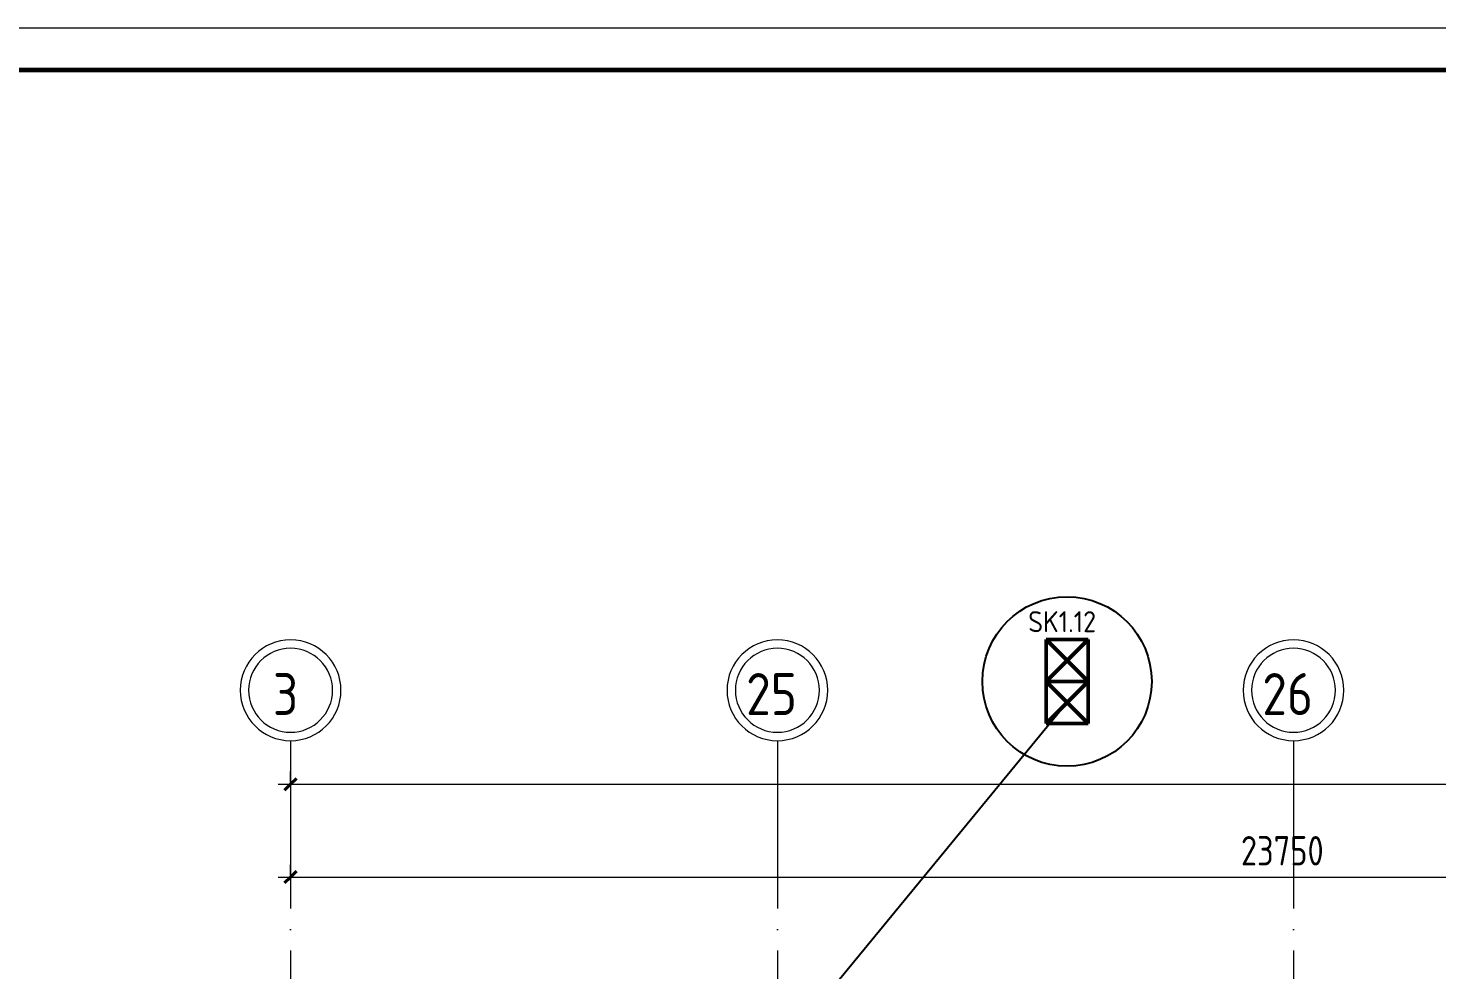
# Model space of a CAD drawing. Header units: millimetres. Extents: x -325553 to 627452, y -28539 to 738858.
# Drawn here: x -60843 to -44058, y 199736 to 210950 of the extents above; entities that cross this region are included whole.
import ezdxf

# ---------------------------------------------------------------- set-up
doc = ezdxf.new("R2010")
doc.units = ezdxf.units.MM
doc.set_wipeout_variables(frame=1)
doc.linetypes.add('ADSK_Линия сетки', pattern=[25, 20, -2.5, 0, -2.5])
doc.layers.add('000_доп.МДУ', color=7, linetype='Continuous')
doc.layers.add('Стены', color=194, linetype='Continuous')
for name, color, linetype, lineweight in [('Маркировка Не АУ', 7, 'Continuous', 25), ('НО СКУД', 7, 'Continuous', 50), ('Оси', 252, 'Continuous', 9), ('ОФ_рамка', 8, 'Continuous', 60), ('Размеры', 7, 'Continuous', 9)]:
    doc.layers.add(name, color=color, linetype=linetype, lineweight=lineweight)
doc.styles.add('GOST Common_2', font='', dxfattribs={"width": 0.9, "height": 250})
doc.styles.add('GOST Common_4', font='', dxfattribs={"height": 7})
doc.styles.add('ISOCPEUR', font='isocpeur.ttf', dxfattribs={"width": 0.9, "height": 350})
doc.styles.get('GOST Common_2').set_extended_font_data('GOST type B')
doc.styles.get('GOST Common_4').set_extended_font_data('GOST 2.304 type A')

# ---------------------------------------------------------------- blocks, each defined once
blk = doc.blocks.new('А0')
at = {"layer": 'ОФ_рамка', "color": 0, "linetype": 'Continuous', "lineweight": 5, "ltscale": 100}
blk.add_lwpolyline([(341068, -309617), (222168, -309617)], dxfattribs=at)
at = {"layer": 'ОФ_рамка', "color": 0, "linetype": 'Continuous', "ltscale": 100}
blk.add_lwpolyline([(340568, -310117), (224168, -310117)], dxfattribs=at)
blk = doc.blocks.new('1 этаж')
at = {"layer": 'Оси', "color": 251, "linetype": 'ADSK_Линия сетки', "ltscale": 100, "true_color": 0x636466}
for p, q in [((-58456, 32207), (-58456, 10956)), ((-52656, 32207), (-52656, 10956)), ((-46506, 32207), (-46506, 10956))]:
    blk.add_line(p, q, dxfattribs=at)
at = {"layer": 'Оси', "color": 251, "lineweight": 20, "true_color": 0x636466}
for centre, radius, start, end in [((-58456, 32807), 600, 0, 180), ((-52656, 32807), 600, 0, 180), ((-46506, 32807), 600, 0, 180), ((-58456, 32807), 500, 0, 180), ((-52656, 32807), 500, 0, 180), ((-46506, 32807), 500, 0, 180), ((-58456, 32807), 600, 180, 0), ((-58456, 32807), 500, 180, 0), ((-52656, 32807), 600, 180, 0), ((-52656, 32807), 500, 180, 0), ((-46506, 32807), 600, 180, 0), ((-46506, 32807), 500, 180, 0)]:
    blk.add_arc(centre, radius, start, end, dxfattribs=at)
at = {"layer": 'Размеры', "color": 251, "lineweight": 20, "true_color": 0x636466}
for p, q in [((-58456, 31688), (-58456, 31838)), ((-58606, 31688), (-4706, 31688)), ((-58456, 31688), (-58456, 31638)), ((-58456, 30583), (-58456, 30733)), ((-58606, 30583), (-34706, 30583)), ((-58456, 30583), (-58456, 30533))]:
    blk.add_line(p, q, dxfattribs=at)
at = {"layer": 'Размеры', "color": 251, "lineweight": 40, "true_color": 0x636466}
for p, q in [((-58456, 31688), (-58385, 31758)), ((-58456, 31688), (-58527, 31617)), ((-58456, 30583), (-58527, 30513)), ((-58456, 30583), (-58385, 30654))]:
    blk.add_line(p, q, dxfattribs=at)
at = {"layer": 'Оси', "color": 251, "true_color": 0x636466, "style": 'GOST Common_2', "width": 0.9}
for s, p in [('3', (-58667, 32512)), ('25', (-53028, 32512)), ('26', (-46878, 32512))]:
    blk.add_text(s, height=500, dxfattribs=at).set_placement(p)
at = {"layer": 'Размеры', "color": 251, "lineweight": 20, "true_color": 0x636466, "insert": (-47133, 31071), "char_height": 350, "width": 1324.48, "attachment_point": 1, "line_spacing_factor": 1.022761, "style": 'GOST Common_4'}
blk.add_mtext('23750', dxfattribs=at)
blk = doc.blocks.new('тип 3')
at = {"color": 3}
blk.add_wipeout([(-201820, 375828), (-202820, 375828), (-202820, 376328), (-201820, 376328)], dxfattribs=at).dxf.layer = 'НО СКУД'
at = {"layer": 'НО СКУД', "color": 3}
for p, q in [((-202820, 376328), (-201820, 376328)), ((-202820, 375828), (-202820, 376328)), ((-202320, 376328), (-202820, 375828)), ((-202320, 375828), (-202820, 376328)), ((-202320, 376328), (-202320, 375828)), ((-201820, 376328), (-202320, 375828)), ((-201820, 375828), (-202320, 376328)), ((-201820, 376328), (-201820, 375828)), ((-201820, 375828), (-202820, 375828))]:
    blk.add_line(p, q, dxfattribs=at)
at = {"layer": 'НО СКУД', "color": 3, "ltscale": 30}
blk.add_line((-201820, 376328), (-201820, 375828), dxfattribs=at)

msp = doc.modelspace()

# ---------------------------------------------------------------- block references
at = {"layer": '000_доп.МДУ', "color": 7, "lineweight": 0}
msp.add_blockref('1 этаж', (740.6, 170258), dxfattribs=at)
at = {"layer": 'ОФ_рамка', "color": 0, "lineweight": -2}
msp.add_blockref('А0', (-308860.9, 520566.6), dxfattribs=at)

# ---------------------------------------------------------------- next in the draw order: block references
at = {"layer": 'Стены', "color": 1, "rotation": 90}
msp.add_blockref('тип 3', (327614, 405489.7), dxfattribs=at)

# ---------------------------------------------------------------- next in the draw order: texts
at = {"layer": 'Маркировка Не АУ', "insert": (-48522.7, 203882), "char_height": 250, "width": 1035.25, "attachment_point": 5, "style": 'ISOCPEUR', "bg_fill": 3, "box_fill_scale": 1, "bg_fill_color": 256, "bg_fill_transparency": 0}
msp.add_mtext('SK1.12', dxfattribs=at)

# ---------------------------------------------------------------- next in the draw order: linework, layer by layer
at = {"color": 7}
msp.add_lwpolyline([(-48464.1, 202920.1), (-52933.1, 197482.9)], dxfattribs=at)
msp.add_circle((-48464.1, 203170.1), 1008.8, dxfattribs=at)

doc.saveas('drawing.dxf')
